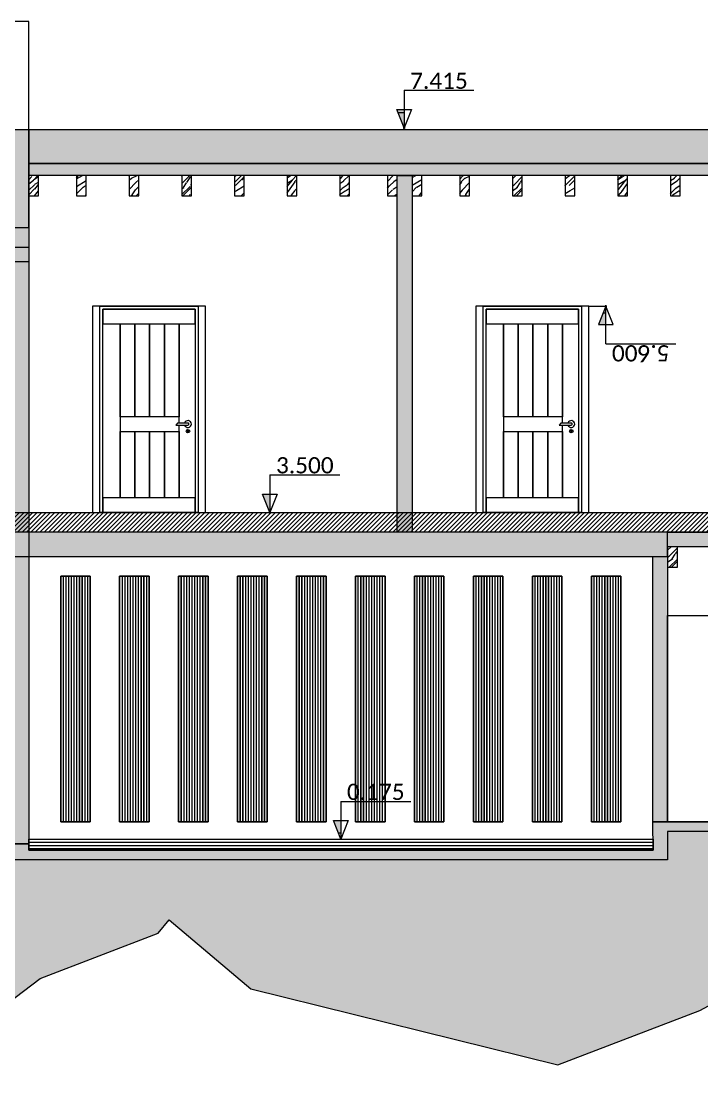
# Model space of a CAD drawing. Header units: metres. Extents: x -197 to 1099, y -24 to 14.
# Drawn here: x 937.24 to 944.16, y -2.37 to 8.5 of the extents above; entities that cross this region are included whole.
import ezdxf
from ezdxf.enums import TextEntityAlignment as Align

# ---------------------------------------------------------------- set-up
doc = ezdxf.new("R2010")
doc.units = ezdxf.units.M
doc.header["$LTSCALE"] = 0.001
doc.header["$PDMODE"] = 34
doc.header["$PDSIZE"] = 0.01
doc.linetypes.add('HIDDENX2', pattern=[19.05, 12.7, -6.35])
doc.layers.get('0').update_dxf_attribs({"lineweight": 13, "true_color": 0x000000})
for name, color, linetype, lineweight, true_color in [('Jach-Anotaciones-CalidaddeLínea 0.09', 7, 'Continuous', 9, 0x000000), ('Jach-Anotaciones-Hatch-Lum100%', 7, 'Continuous', 13, 0x000000), ('Jach-Anotaciones-Hatch-Lum50%', 9, 'Continuous', 13, 0x808080), ('Jach-Anotaciones-Hatch-Lum60%', 7, 'Continuous', 13, 0x666666), ('Jach-Anotaciones-Hatch-Lum80%', 250, 'Continuous', 13, 0x333333), ('Jach-Anotaciones-LineasDetalle0.09mm', 7, 'Continuous', 15, 0x000000), ('Jach-Anotaciones-LineasDetalle0.15mm', 7, 'Continuous', 15, 0x000000), ('Jach-Anotaciones-LineasDetalle0.25mm', 7, 'Continuous', 25, 0x000000), ('JACH-Anotaciones-Textos-Lum75% @ 0.075', 7, 'Continuous', 13, 0x404040), ('JACH-Arq-Lineas-Proyeccion Niveles cortes', 9, 'HIDDENX2', 13, 0x808080)]:
    doc.layers.add(name, color=color, linetype=linetype, lineweight=lineweight, true_color=true_color)
doc.styles.add('02a-Calibri-JACH(1.8mm)', font='calibri.ttf', dxfattribs={"height": 2.2})
pattern_1 = [(45, (-0.0297, 0.63215), (-0.42426407, 0.42426407), [0.12, -0.48]), (53.9726, (0.203647, 0.407294), (2.1213213634, 2.9698474861), [0.1154124, -11.4258174]), (50.7105, (0.17395, 0.428507), (3.3941187722, 4.242634612), [0.1205988, -5.9093256]), (29.5779, (0.04667, 0.555786), (5.9396913864, 3.3941177175), [0.1804992, -17.8694262]), (38.6599, (-0.08485, 0.70428), (0.424263336, 0.4242650696), [0.1086648, -5.3245656]), (30.0686, (0.169706, 0.475176), (2.1213196482, 1.2727928944), [0.0931452, -9.2213592]), (33.6901, (-0.22486, 0.57276), (0.424264035, 0.42426435), [0.2447532, -2.8146582]), (50.7105, (0.24183, 0.36911), (3.3941187722, 4.242634612), [0.0602994, -5.969625]), (45, (0.0594, 0.54306), (-0.42426407, 0.42426407), [0.06, -0.54]), (45, (-0.07637, 0.5091), (-0.42426407, 0.42426407), [0.18, -0.42]), (56.3099, (-0.05515, 0.65761), (1.272793197, 2.121319159), [0.061188, -2.9982234]), (47.7263, (0.059397, 0.458205), (8.0610191202, 8.9095438786), [0.1261428, -12.4881348]), (37.4054, (0.09334, 0.46669), (3.8183738783, 2.9698511006), [0.0907962, -8.9888502]), (45, (0.23335, 0.28426), (-0.42426407, 0.42426407), [0.12, -0.48]), (43.8309, (0.212132, 0.220617), (0.42426382061, 0.4242644723), [0.2940612, -29.11206]), (45, (-0.10607, 0.5388), (-0.42426407, 0.42426407), [0.06, -0.54]), (45, (-0.0976, 0.6152), (-0.42426407, 0.42426407), [0.06, -0.54]), (45, (-0.3267, 0.46245), (-0.42426407, 0.42426407), [0.09, -0.51]), (35.5377, (-0.23335, 0.59821), (0.424263937, 0.424264266), [0.1824828, -3.4671744]), (45, (-0.3691, 0.46245), (-0.42426407, 0.42426407), [0.12, -0.48]), (45, (-0.03394, 0.03394), (-0.42426407, 0.42426407), [0.066, -0.534]), (45, (0.1612, 0.2715), (-0.42426407, 0.42426407), [0.06, -0.54]), (45, (-0.0679, 0.0679), (-0.42426407, 0.42426407), [0.126, -0.474]), (50.4403, (0.123037, 0.309713), (3.8183787048, 4.6669024159), [0.12657, -12.5304432]), (45, (0.09334, 0.3479), (-0.42426407, 0.42426407), [0.114, -0.486]), (45, (-0.13576, 0.13576), (-0.42426407, 0.42426407), [0.066, -0.534]), (43.8309, (-0.152735, 0.254558), (0.42426382061, 0.4242644723), [0.2940612, -29.11206]), (45, (-0.15274, 0.3309), (-0.42426407, 0.42426407), [0.06, -0.54]), (45, (-0.2079, 0.3012), (-0.42426407, 0.42426407), [0.06, -0.54]), (45, (-0.0382, 0.47093), (-0.42426407, 0.42426407), [0.12, -0.48]), (45, (-0.1315, 0.39457), (-0.42426407, 0.42426407), [0.06, -0.54]), (45, (-0.2673, 0.3606), (-0.42426407, 0.42426407), [0.12, -0.48]), (64.6538, (0.025456, 0.296985), (2.9698508897, 6.3639588359), [0.0891966, -8.8304436]), (56.3099, (-0.16546, 0.34365), (1.272793197, 2.121319159), [0.061188, -2.9982234]), (56.3099, (0.02546, 0.49215), (1.272793197, 2.121319159), [0.061188, -2.9982234]), (50.7105, (-0.263044, 0.52609), (3.3941187722, 4.242634612), [0.0602994, -5.969625]), (34.6952, (-0.424264, 0.424264), (2.9698462212, 2.1213225838), [0.0670818, -6.641121]), (33.6901, (0.01273, 0.08061), (0.424264035, 0.42426435), [0.061188, -2.9982234]), (135, (0.06364, 0.11455), (-0.42426407, -0.42426407), [0, -0.6]), (31.6076, (-0.263044, 0.263044), (8.9095326123, 5.5154459148), [0.129522, -12.8226924]), (56.3099, (-0.06364, 0.58124), (1.272793197, 2.121319159), [0.061188, -2.9982234]), (55.3048, (0.203647, 0.313955), (1.6970578632, 2.545582644), [0.0670818, -6.641121]), (33.6901, (-0.11031, 0.37335), (0.424264035, 0.42426435), [0.061188, -2.9982234]), (33.6901, (-0.0891, 0.43699), (0.424264035, 0.42426435), [0.061188, -2.9982234]), (26.5651, (-0.22062, 0.22062), (0.424263484, 0.424264476), [0.0758946, -1.8214716]), (30.9638, (-0.3182, 0.41154), (0.424263374, 0.42426443), [0.2473866, -2.2264764]), (28.3008, (-0.263044, 0.52609), (3.8183739412, 2.121322985), [0.1879254, -6.076257]), (45, (-0.28426, 0.5473), (-0.42426407, 0.42426407), [0.072, -0.528]), (30.9638, (0.02121, 0.15698), (0.424263374, 0.42426443), [0.2473866, -2.2264764]), (30.9638, (-0.05091, 0.14425), (0.424263374, 0.42426443), [0.2473866, -2.2264764]), (30.9638, (-0.0891, 0.18243), (0.424263374, 0.42426443), [0.2473866, -2.2264764]), (34.6952, (-0.32244, 0.32244), (2.9698462212, 2.1213225838), [0.0670818, -6.641121]), (30.9638, (-0.18243, 0.44548), (0.424263374, 0.42426443), [0.123693, -2.35017]), (34.6952, (-0.186676, 0.186676), (2.9698462212, 2.1213225838), [0.0670818, -6.641121]), (42.6141, (0.06364, 0.377595), (0.42426352545, 0.4242645661), [0.1441248, -14.268369]), (34.6952, (-0.059397, 0.407294), (2.9698462212, 2.1213225838), [0.0670818, -6.641121]), (57.5288, (-0.00424, 0.44548), (1.2727927045, 2.121320251), [0.055317, -5.4764094]), (34.5626, (-0.165463, 0.165463), (5.51542654032, 3.8183827019), [0.2318364, -22.951773]), (36.8699, (0.02546, 0.296985), (0.4242639426, 0.4242637374), [0.0848526, -4.1577876]), (49.7636, (-0.13152, 0.22486), (4.2426442934, 5.0911651756), [0.1444992, -7.0804572]), (45, (-0.0382, 0.33517), (-0.42426407, 0.42426407), [0.186, -0.414]), (29.7449, (-0.377595, 0.377595), (2.1213195093, 1.2727927962), [0.0684108, -6.7726416]), (35.5377, (0.06364, 0.11455), (0.424263937, 0.424264266), [0.1824828, -3.4671744]), (25.0169, (-0.11455, 0.11455), (1.6970559375, 0.8485283733), [0.0702282, -6.9525912]), (45, (-0.0212, 0.7085), (-0.42426407, 0.42426407), [0.03, -0.57]), (45, (0.16546, 0.52184), (-0.42426407, 0.42426407), [0.06, -0.54]), (56.3099, (0.3182, 0.36911), (1.272793197, 2.121319159), [0.061188, -2.9982234]), (45, (0.28, 0.4158), (-0.42426407, 0.42426407), [0.108, -0.492]), (28.3008, (0.05091, 0.636396), (3.8183739412, 2.121322985), [0.0626418, -6.2015406]), (33.0207, (0.14425, 0.551543), (9.75853913352, 6.36349514767), [0.1104042, -20.1303864]), (135, (0.3182, 0.3691), (-0.42426407, -0.42426407), [0, -0.6]), (45, (0.35214, 0.42), (-0.42426407, 0.42426407), [0.054, -0.546]), (45, (0.2715, 0.50063), (-0.42426407, 0.42426407), [0.054, -0.546]), (45, (0.2503, 0.52184), (-0.42426407, 0.42426407), [0.054, -0.546]), (21.0376, (0.106066, 0.666095), (4.2426350356, 1.6970619497), [0.0590934, -5.8502172]), (33.5163, (0.055154, 0.717006), (2.54565036602, 1.69699030741), [0.0551028, -39.129315]), (26.5651, (0.20789, 0.56427), (0.424263484, 0.424264476), [0.0569208, -1.8404448]), (32.4712, (0, 0.77216), (2.54558438, 1.697056579), [0.055317, -5.4764094])]
pattern_2 = [(0, (169.421, 45.032), (0, 6.985), [5.08, -1.905]), (90, (169.421, 45.032), (-6.985, 4e-16), [5.08, -1.905])]

# ---------------------------------------------------------------- blocks, each defined once
blk = doc.blocks.new('*U304')
at = {"lineweight": 0, "ltscale": 100}
h = blk.add_hatch(dxfattribs=at)
h.set_pattern_fill('ANGLE', color=256)
h.set_pattern_definition(pattern_2)
h.paths.add_polyline_path([(0, 2.5), (0, 0), (1, 2.5)])
h = blk.add_hatch(color=256, dxfattribs=at)
h.dxf.hatch_style = 1
h.paths.add_polyline_path([(0, 2.5), (0, 0), (1, 2.5)])
for points in [[(0, 5.1), (-9.47, 5.1)], [(0, 5.1), (0, 1.25)]]:
    blk.add_lwpolyline(points, dxfattribs=at)
for points in [[(0, 0), (1, 2.5), (-1, 2.5)], [(0, 2.5), (0, 0), (1, 2.5)]]:
    blk.add_lwpolyline(points, close=True, dxfattribs=at)
blk.add_point((0, 0), dxfattribs=at)
at = {"lineweight": 0, "ltscale": 100, "style": '02a-Calibri-JACH(1.8mm)'}
blk.add_attdef('ALT', text='', height=2.2, dxfattribs=at).set_placement((-4.73, 6.4), align=Align.MIDDLE_CENTER)
blk = doc.blocks.new('*U307')
at = {"lineweight": 0, "ltscale": 100}
h = blk.add_hatch(dxfattribs=at)
h.set_pattern_fill('ANGLE', color=256)
h.set_pattern_definition(pattern_2)
h.paths.add_polyline_path([(0, 2.5), (0, 0), (1, 2.5)])
h = blk.add_hatch(color=256, dxfattribs=at)
h.dxf.hatch_style = 1
h.paths.add_polyline_path([(0, 2.5), (0, 0), (1, 2.5)])
for points in [[(0, 5.1), (-9.47, 5.1)], [(0, 5.1), (0, 1.25)]]:
    blk.add_lwpolyline(points, dxfattribs=at)
for points in [[(0, 0), (1, 2.5), (-1, 2.5)], [(0, 2.5), (0, 0), (1, 2.5)]]:
    blk.add_lwpolyline(points, close=True, dxfattribs=at)
blk.add_point((0, 0), dxfattribs=at)
at = {"lineweight": 0, "ltscale": 100, "style": '02a-Calibri-JACH(1.8mm)'}
blk.add_attdef('ALT', text='', height=2.2, dxfattribs=at).set_placement((-4.73, 6.4), align=Align.MIDDLE_CENTER)
blk = doc.blocks.new('*U350')
at = {"lineweight": 0, "ltscale": 100}
h = blk.add_hatch(dxfattribs=at)
h.set_pattern_fill('ANGLE', color=256)
h.set_pattern_definition(pattern_2)
h.paths.add_polyline_path([(0, 2.5), (0, 0), (1, 2.5)])
h = blk.add_hatch(color=256, dxfattribs=at)
h.dxf.hatch_style = 1
h.paths.add_polyline_path([(0, 2.5), (0, 0), (1, 2.5)])
for points in [[(0, 5.1), (-9.47, 5.1)], [(0, 5.1), (0, 1.25)]]:
    blk.add_lwpolyline(points, dxfattribs=at)
for points in [[(0, 0), (1, 2.5), (-1, 2.5)], [(0, 2.5), (0, 0), (1, 2.5)]]:
    blk.add_lwpolyline(points, close=True, dxfattribs=at)
blk.add_point((0, 0), dxfattribs=at)
at = {"lineweight": 0, "ltscale": 100, "style": '02a-Calibri-JACH(1.8mm)'}
blk.add_attdef('ALT', text='', height=2.2, dxfattribs=at).set_placement((-4.73, 6.4), align=Align.MIDDLE_CENTER)
blk = doc.blocks.new('*U407')
at = {"lineweight": 0, "ltscale": 100}
h = blk.add_hatch(dxfattribs=at)
h.set_pattern_fill('ANGLE', color=256)
h.set_pattern_definition(pattern_2)
h.paths.add_polyline_path([(0, 2.5), (0, 0), (1, 2.5)])
h = blk.add_hatch(color=256, dxfattribs=at)
h.dxf.hatch_style = 1
h.paths.add_polyline_path([(0, 2.5), (0, 0), (1, 2.5)])
for points in [[(0, 5.1), (-9.47, 5.1)], [(0, 5.1), (0, 1.25)]]:
    blk.add_lwpolyline(points, dxfattribs=at)
for points in [[(0, 0), (1, 2.5), (-1, 2.5)], [(0, 2.5), (0, 0), (1, 2.5)]]:
    blk.add_lwpolyline(points, close=True, dxfattribs=at)
blk.add_point((0, 0), dxfattribs=at)
at = {"lineweight": 0, "ltscale": 100, "style": '02a-Calibri-JACH(1.8mm)'}
blk.add_attdef('ALT', text='', height=2.2, dxfattribs=at).set_placement((-4.73, 6.4), align=Align.MIDDLE_CENTER)

msp = doc.modelspace()

# ---------------------------------------------------------------- hatches: boundary and pattern name
at = {"layer": 'Jach-Anotaciones-Hatch-Lum100%', "ltscale": 100}
h = msp.add_hatch(color=256, dxfattribs=at)
h.dxf.hatch_style = 1
h.paths.add_polyline_path([(937.31466, 0.125), (937.16466, 0.125), (937.16466, 7.4), (937.31466, 7.4)])
h = msp.add_hatch(color=256, dxfattribs=at)
h.dxf.hatch_style = 1
h.paths.add_polyline_path([(937.31466, 7.05427), (948.51466, 7.05427), (948.51466, 6.9304), (937.31466, 6.9304)])
h = msp.add_hatch(color=256, dxfattribs=at)
h.dxf.hatch_style = 1
h.paths.add_polyline_path([(941.06466, 6.9304), (941.21466, 6.9304), (941.21466, 3.3), (941.06466, 3.3)])
h = msp.add_hatch(color=256, dxfattribs=at)
h.dxf.hatch_style = 1
h.paths.add_polyline_path([(931.91466, 6.2), (937.31466, 6.2), (937.31466, 6.05), (931.91466, 6.05)])
h = msp.add_hatch(color=256, dxfattribs=at)
h.dxf.hatch_style = 1
h.paths.add_polyline_path([(943.81466, 3.3), (929.83466, 3.3), (929.83466, 3.37), (929.68466, 3.37), (929.68466, 3.3), (929.68466, 3.05), (943.81466, 3.05)])
h = msp.add_hatch(color=256, dxfattribs=at)
h.dxf.hatch_style = 1
h.paths.add_polyline_path([(943.81466, 3.3), (950.22317, 3.3), (950.22317, 3.37), (950.35317, 3.37), (950.35317, 3.15), (943.81466, 3.15)])
h = msp.add_hatch(color=256, dxfattribs=at)
h.dxf.hatch_style = 1
h.paths.add_polyline_path([(943.66466, 3.05), (943.81466, 3.05), (943.81466, 0.35), (943.66466, 0.35)])
h = msp.add_hatch(color=256, dxfattribs=at)
h.dxf.hatch_style = 1
h.paths.add_polyline_path([(950.57317, -0.1), (950.16466, -0.1), (950.16466, 0.25), (943.81466, 0.25), (943.81466, -0.0375), (937.16466, -0.0375), (937.16466, 0.025), (935.91466, 0.025), (935.91466, -0.2125), (929.46466, -0.2125), (929.46466, -0.1125), (935.81466, -0.1125), (935.81466, 0.125), (935.82316, 0.125), (935.82316, 0.122), (935.82616, 0.122), (935.82616, 0.11), (935.84116, 0.11), (935.84116, 0.122), (935.84416, 0.12201), (935.84416, 0.125), (937.31466, 0.125), (937.31466, 0.0625), (943.66663, 0.06105), (943.66466, 0.35), (950.26466, 0.35), (950.26466, 0.25), (950.26466, 0), (950.57317, 0)])
at = {"layer": 'Jach-Anotaciones-Hatch-Lum50%', "ltscale": 100}
h = msp.add_hatch(dxfattribs=at)
h.set_pattern_fill('218', color=256, scale=0.13, pattern_type=2)
h.set_pattern_definition([(0, (0.11375, 0.04875), (0.26, 0.13), [0.0325, -0.2275]), (0, (0.11375, 0.065), (0.26, 0.13), [0.0325, -0.0975]), (0, (0.24375, 0.08125), (0.26, 0.13), [0.0325, -0.2275]), (0, (0.04875, 0), (0.26, 0.13), [0.01625, -0.13, 0.01625, -0.0975]), (45, (0.065, 0.0325), (0, 0.13), [0.02298097, -0.344714555]), (45, (0.04875, 0.08125), (0, 0.13), [0.016419, -0.351276526]), (45, (0.04875, 0.0975), (0, 0.13), [0.019695, -0.348000526]), (135, (0.21125, 0.0975), (1e-17, 0.13), [0.019695, -0.348000526]), (135, (0.21125, 0.08125), (1e-17, 0.13), [0.016419, -0.351276526]), (135, (0.195, 0.0325), (1e-17, 0.13), [0.02298097, -0.344714555]), (26.565051, (0.08125, 0.0325), (-7e-12, 0.13), [0.036336105, -0.254352732]), (26.565051, (0.08125, 0.04875), (-7e-12, 0.13), [0.036336105, -0.254352732]), (26.565051, (0.01625, 0.065), (-7e-12, 0.13), [0.036336105, -0.254352732]), (26.565051, (0.01625, 0.08125), (-7e-12, 0.13), [0.036336105, -0.254352732]), (63.434949, (0.04875, 0), (7e-12, 0.13), [0.036336105, -0.54504157]), (63.434949, (0.065, 0), (7e-12, 0.13), [0.036336105, -0.54504157]), (116.565051, (0.195, 0), (-7e-12, 0.13), [0.036336105, -0.54504157]), (116.565051, (0.21125, 0), (-7e-12, 0.13), [0.036336105, -0.54504157]), (153.434949, (0.17875, 0.0325), (7e-12, 0.13), [0.036336105, -0.254352732]), (153.434949, (0.17875, 0.04875), (7e-12, 0.13), [0.036336105, -0.254352732]), (153.434949, (0.24375, 0.065), (7e-12, 0.13), [0.036336105, -0.254352732]), (153.434949, (0.24375, 0.08125), (7e-12, 0.13), [0.036336105, -0.254352732]), (82.8749837, (0.04875, 0), (6e-14, 0.13), [0.13101166, -1.965175355]), (97.1250163, (0.21125, 0), (-6e-14, 0.13), [0.13101166, -1.965175355])])
h.paths.add_polyline_path([(937.31466, 7.4), (944.96466, 7.4), (944.96466, 7.55), (950.7231, 7.55), (950.7231, 7.05427), (950.573, 7.05427), (950.573, 7.51524), (948.51466, 7.51524), (948.51466, 7.05427), (937.31466, 7.05427)])
h = msp.add_hatch(dxfattribs=at)
h.set_pattern_fill('WOOD_01', color=256, scale=0.6, angle=45, pattern_type=2)
h.set_pattern_definition(pattern_1)
h.paths.add_polyline_path([(937.31466, 6.72395), (937.41466, 6.72395), (937.41466, 6.9304), (937.31466, 6.9304)])
h = msp.add_hatch(dxfattribs=at)
h.set_pattern_fill('WOOD_01', color=256, scale=0.6, angle=45, pattern_type=2)
h.set_pattern_definition(pattern_1)
h.paths.add_polyline_path([(937.80038, 6.72395), (937.90038, 6.72395), (937.90038, 6.9304), (937.80038, 6.9304)])
h = msp.add_hatch(dxfattribs=at)
h.set_pattern_fill('WOOD_01', color=256, scale=0.6, angle=45, pattern_type=2)
h.set_pattern_definition(pattern_1)
h.paths.add_polyline_path([(938.33609, 6.72395), (938.43609, 6.72395), (938.43609, 6.9304), (938.33609, 6.9304)])
h = msp.add_hatch(dxfattribs=at)
h.set_pattern_fill('WOOD_01', color=256, scale=0.6, angle=45, pattern_type=2)
h.set_pattern_definition(pattern_1)
h.paths.add_polyline_path([(938.87181, 6.72395), (938.97181, 6.72395), (938.97181, 6.9304), (938.87181, 6.9304)])
h = msp.add_hatch(dxfattribs=at)
h.set_pattern_fill('WOOD_01', color=256, scale=0.6, angle=45, pattern_type=2)
h.set_pattern_definition(pattern_1)
h.paths.add_polyline_path([(939.40752, 6.72395), (939.50752, 6.72395), (939.50752, 6.9304), (939.40752, 6.9304)])
h = msp.add_hatch(dxfattribs=at)
h.set_pattern_fill('WOOD_01', color=256, scale=0.6, angle=45, pattern_type=2)
h.set_pattern_definition(pattern_1)
h.paths.add_polyline_path([(939.94323, 6.72395), (940.04323, 6.72395), (940.04323, 6.9304), (939.94323, 6.9304)])
h = msp.add_hatch(dxfattribs=at)
h.set_pattern_fill('WOOD_01', color=256, scale=0.6, angle=45, pattern_type=2)
h.set_pattern_definition(pattern_1)
h.paths.add_polyline_path([(940.47895, 6.72395), (940.57895, 6.72395), (940.57895, 6.9304), (940.47895, 6.9304)])
h = msp.add_hatch(dxfattribs=at)
h.set_pattern_fill('WOOD_01', color=256, scale=0.6, angle=45, pattern_type=2)
h.set_pattern_definition(pattern_1)
h.paths.add_polyline_path([(940.96466, 6.72395), (941.06466, 6.72395), (941.06466, 6.9304), (940.96466, 6.9304)])
h = msp.add_hatch(dxfattribs=at)
h.set_pattern_fill('WOOD_01', color=256, scale=0.6, angle=45, pattern_type=2)
h.set_pattern_definition(pattern_1)
h.paths.add_polyline_path([(941.21466, 6.72395), (941.31466, 6.72395), (941.31466, 6.9304), (941.21466, 6.9304)])
h = msp.add_hatch(dxfattribs=at)
h.set_pattern_fill('WOOD_01', color=256, scale=0.6, angle=45, pattern_type=2)
h.set_pattern_definition(pattern_1)
h.paths.add_polyline_path([(941.70038, 6.72395), (941.80038, 6.72395), (941.80038, 6.9304), (941.70038, 6.9304)])
h = msp.add_hatch(dxfattribs=at)
h.set_pattern_fill('WOOD_01', color=256, scale=0.6, angle=45, pattern_type=2)
h.set_pattern_definition(pattern_1)
h.paths.add_polyline_path([(942.23609, 6.72395), (942.33609, 6.72395), (942.33609, 6.9304), (942.23609, 6.9304)])
h = msp.add_hatch(dxfattribs=at)
h.set_pattern_fill('WOOD_01', color=256, scale=0.6, angle=45, pattern_type=2)
h.set_pattern_definition(pattern_1)
h.paths.add_polyline_path([(942.77181, 6.72395), (942.87181, 6.72395), (942.87181, 6.9304), (942.77181, 6.9304)])
h = msp.add_hatch(dxfattribs=at)
h.set_pattern_fill('WOOD_01', color=256, scale=0.6, angle=45, pattern_type=2)
h.set_pattern_definition(pattern_1)
h.paths.add_polyline_path([(943.30752, 6.72395), (943.40752, 6.72395), (943.40752, 6.9304), (943.30752, 6.9304)])
h = msp.add_hatch(dxfattribs=at)
h.set_pattern_fill('WOOD_01', color=256, scale=0.6, angle=45, pattern_type=2)
h.set_pattern_definition(pattern_1)
h.paths.add_polyline_path([(943.84323, 6.72395), (943.94323, 6.72395), (943.94323, 6.9304), (943.84323, 6.9304)])
h = msp.add_hatch(dxfattribs=at)
h.set_pattern_fill('ANSI31', color=256, scale=0.01)
h.paths.add_polyline_path([(931.91466, 3.5), (948.26466, 3.5), (948.26466, 3.45766), (948.36966, 3.45766), (948.36966, 3.5), (948.43216, 3.5), (948.43216, 3.486), (948.45216, 3.486), (948.45216, 3.5), (948.51466, 3.5), (948.51466, 3.3), (931.91466, 3.3)])
h = msp.add_hatch(dxfattribs=at)
h.set_pattern_fill('WOOD_01', color=256, scale=0.6, angle=45, pattern_type=2)
h.set_pattern_definition([(45, (1.5489, -3.14825), (-0.42426407, 0.42426407), [0.12, -0.48]), (53.9726, (1.782218, -3.373106), (2.1213213634, 2.9698474861), [0.1154124, -11.4258174]), (50.7105, (1.75252, -3.35189), (3.3941187722, 4.242634612), [0.1205988, -5.9093256]), (29.5779, (1.62524, -3.224614), (5.9396913864, 3.3941177175), [0.1804992, -17.8694262]), (38.6599, (1.49372, -3.07612), (0.424263336, 0.4242650696), [0.1086648, -5.3245656]), (30.0686, (1.748277, -3.305224), (2.1213196482, 1.2727928944), [0.0931452, -9.2213592]), (33.6901, (1.35371, -3.20764), (0.424264035, 0.42426435), [0.2447532, -2.8146582]), (50.7105, (1.8204, -3.41129), (3.3941187722, 4.242634612), [0.0602994, -5.969625]), (45, (1.63797, -3.23734), (-0.42426407, 0.42426407), [0.06, -0.54]), (45, (1.5022, -3.2713), (-0.42426407, 0.42426407), [0.18, -0.42]), (56.3099, (1.52342, -3.12279), (1.272793197, 2.121319159), [0.061188, -2.9982234]), (47.7263, (1.637968, -3.322194), (8.0610191202, 8.9095438786), [0.1261428, -12.4881348]), (37.4054, (1.67191, -3.31371), (3.8183738783, 2.9698511006), [0.0907962, -8.9888502]), (45, (1.8119, -3.49614), (-0.42426407, 0.42426407), [0.12, -0.48]), (43.8309, (1.790703, -3.559782), (0.42426382061, 0.4242644723), [0.2940612, -29.11206]), (45, (1.4725, -3.2416), (-0.42426407, 0.42426407), [0.06, -0.54]), (45, (1.481, -3.1652), (-0.42426407, 0.42426407), [0.06, -0.54]), (45, (1.2519, -3.31795), (-0.42426407, 0.42426407), [0.09, -0.51]), (35.5377, (1.34523, -3.18219), (0.424263937, 0.424264266), [0.1824828, -3.4671744]), (45, (1.20946, -3.31795), (-0.42426407, 0.42426407), [0.12, -0.48]), (45, (1.54463, -3.74646), (-0.42426407, 0.42426407), [0.066, -0.534]), (45, (1.7398, -3.5089), (-0.42426407, 0.42426407), [0.06, -0.54]), (45, (1.5107, -3.7125), (-0.42426407, 0.42426407), [0.126, -0.474]), (50.4403, (1.701608, -3.470687), (3.8183787048, 4.6669024159), [0.12657, -12.5304432]), (45, (1.6719, -3.4325), (-0.42426407, 0.42426407), [0.114, -0.486]), (45, (1.4428, -3.64464), (-0.42426407, 0.42426407), [0.066, -0.534]), (43.8309, (1.425836, -3.525841), (0.42426382061, 0.4242644723), [0.2940612, -29.11206]), (45, (1.42584, -3.4495), (-0.42426407, 0.42426407), [0.06, -0.54]), (45, (1.3707, -3.4792), (-0.42426407, 0.42426407), [0.06, -0.54]), (45, (1.5404, -3.30947), (-0.42426407, 0.42426407), [0.12, -0.48]), (45, (1.44705, -3.38583), (-0.42426407, 0.42426407), [0.06, -0.54]), (45, (1.3113, -3.4198), (-0.42426407, 0.42426407), [0.12, -0.48]), (64.6538, (1.604027, -3.483415), (2.9698508897, 6.3639588359), [0.0891966, -8.8304436]), (56.3099, (1.41311, -3.43675), (1.272793197, 2.121319159), [0.061188, -2.9982234]), (56.3099, (1.60403, -3.28825), (1.272793197, 2.121319159), [0.061188, -2.9982234]), (50.7105, (1.31553, -3.25431), (3.3941187722, 4.242634612), [0.0602994, -5.969625]), (34.6952, (1.15431, -3.356135), (2.9698462212, 2.1213225838), [0.0670818, -6.641121]), (33.6901, (1.5913, -3.69979), (0.424264035, 0.42426435), [0.061188, -2.9982234]), (135, (1.6422, -3.66585), (-0.42426407, -0.42426407), [0, -0.6]), (31.6076, (1.315528, -3.517356), (8.9095326123, 5.5154459148), [0.129522, -12.8226924]), (56.3099, (1.51493, -3.19916), (1.272793197, 2.121319159), [0.061188, -2.9982234]), (55.3048, (1.78222, -3.466444), (1.6970578632, 2.545582644), [0.0670818, -6.641121]), (33.6901, (1.46826, -3.40705), (0.424264035, 0.42426435), [0.061188, -2.9982234]), (33.6901, (1.48948, -3.34341), (0.424264035, 0.42426435), [0.061188, -2.9982234]), (26.5651, (1.35795, -3.55978), (0.424263484, 0.424264476), [0.0758946, -1.8214716]), (30.9638, (1.26037, -3.36886), (0.424263374, 0.42426443), [0.2473866, -2.2264764]), (28.3008, (1.31553, -3.25431), (3.8183739412, 2.121322985), [0.1879254, -6.076257]), (45, (1.2943, -3.2331), (-0.42426407, 0.42426407), [0.072, -0.528]), (30.9638, (1.59978, -3.62342), (0.424263374, 0.42426443), [0.2473866, -2.2264764]), (30.9638, (1.52766, -3.63615), (0.424263374, 0.42426443), [0.2473866, -2.2264764]), (30.9638, (1.48948, -3.59797), (0.424263374, 0.42426443), [0.2473866, -2.2264764]), (34.6952, (1.25613, -3.45796), (2.9698462212, 2.1213225838), [0.0670818, -6.641121]), (30.9638, (1.39614, -3.33492), (0.424263374, 0.42426443), [0.123693, -2.35017]), (34.6952, (1.391895, -3.593723), (2.9698462212, 2.1213225838), [0.0670818, -6.641121]), (42.6141, (1.64221, -3.402805), (0.42426352545, 0.4242645661), [0.1441248, -14.268369]), (34.6952, (1.519174, -3.373106), (2.9698462212, 2.1213225838), [0.0670818, -6.641121]), (57.5288, (1.57433, -3.33492), (1.2727927045, 2.121320251), [0.055317, -5.4764094]), (34.5626, (1.413108, -3.614937), (5.51542654032, 3.8183827019), [0.2318364, -22.951773]), (36.8699, (1.60403, -3.483415), (0.4242639426, 0.4242637374), [0.0848526, -4.1577876]), (49.7636, (1.44705, -3.55554), (4.2426442934, 5.0911651756), [0.1444992, -7.0804572]), (45, (1.5404, -3.44523), (-0.42426407, 0.42426407), [0.186, -0.414]), (29.7449, (1.200976, -3.402805), (2.1213195093, 1.2727927962), [0.0684108, -6.7726416]), (35.5377, (1.64221, -3.66585), (0.424263937, 0.424264266), [0.1824828, -3.4671744]), (25.0169, (1.46402, -3.66585), (1.6970559375, 0.8485283733), [0.0702282, -6.9525912]), (45, (1.55736, -3.0719), (-0.42426407, 0.42426407), [0.03, -0.57]), (45, (1.74403, -3.25855), (-0.42426407, 0.42426407), [0.06, -0.54]), (56.3099, (1.89677, -3.41129), (1.272793197, 2.121319159), [0.061188, -2.9982234]), (45, (1.8586, -3.3646), (-0.42426407, 0.42426407), [0.108, -0.492]), (28.3008, (1.629483, -3.144003), (3.8183739412, 2.121322985), [0.0626418, -6.2015406]), (33.0207, (1.722821, -3.228856), (9.75853913352, 6.36349514767), [0.1104042, -20.1303864]), (135, (1.89677, -3.4113), (-0.42426407, -0.42426407), [0, -0.6]), (45, (1.9307, -3.3604), (-0.42426407, 0.42426407), [0.054, -0.546]), (45, (1.8501, -3.27977), (-0.42426407, 0.42426407), [0.054, -0.546]), (45, (1.8289, -3.25855), (-0.42426407, 0.42426407), [0.054, -0.546]), (21.0376, (1.68464, -3.114305), (4.2426350356, 1.6970619497), [0.0590934, -5.8502172]), (33.5163, (1.633726, -3.063393), (2.54565036602, 1.69699030741), [0.0551028, -39.129315]), (26.5651, (1.78646, -3.21613), (0.424263484, 0.424264476), [0.0569208, -1.8404448]), (32.4712, (1.57857, -3.00824), (2.54558438, 1.697056579), [0.055317, -5.4764094])])
h.paths.add_polyline_path([(943.81466, 2.94355), (943.91466, 2.94355), (943.91466, 3.15), (943.81466, 3.15)])
h = msp.add_hatch(dxfattribs=at)
h.set_pattern_fill('ANSI31', color=256, scale=0.01, angle=315)
h.set_pattern_definition([(0, (7.851967, 0.17355), (7e-18, 0.03175), [])])
h.paths.add_polyline_path([(937.31466, 0.175), (943.66663, 0.175), (943.66663, 0.06105), (937.31466, 0.06105)])
at = {"layer": 'Jach-Anotaciones-Hatch-Lum80%', "ltscale": 100}
h = msp.add_hatch(dxfattribs=at)
h.set_pattern_fill('EARTH', color=256, scale=0.03, angle=45, double=1)
h.paths.add_polyline_path([(929.31466, -0.2125), (928.84052, -0.36288), (927.67293, -0.36266), (927.03711, -0.36266), (926.55157, -0.67991), (926.57469, -1.30379), (927.99662, -2.23959), (929.84628, -2.36668), (931.23352, -2.17028), (932.84041, -1.58106), (934.5629, -1.1767), (935.55709, -1.84679), (936.43568, -1.99698), (937.42987, -1.24602), (938.63214, -0.78389), (938.74288, -0.64623), (939.57523, -1.35098), (942.69653, -2.12504), (944.14157, -1.57049), (945.51725, -0.83108), (948.09521, -1.02748), (949.89863, -1.82465), (951.0612, -2.09106), (952.3444, -1.6867), (952.6202, -1.44409), (952.57616, -0.64692), (951.76853, -0.068), (950.7231, -0.07574), (950.7231, -0.1), (950.16466, -0.1), (950.16466, 0.25), (943.81466, 0.25), (943.81466, -0.0375), (937.16466, -0.0375), (937.16466, 0.025), (935.91466, 0.025), (935.91466, -0.2125)])

# ---------------------------------------------------------------- linework, layer by layer
at = {"layer": 'Jach-Anotaciones-CalidaddeLínea 0.09', "ltscale": 100}
for points in [[(935.81466, 6.4), (937.31466, 6.4), (937.31466, 8.5), (935.81466, 8.5)], [(937.31466, 7.4), (944.96466, 7.4), (944.96466, 7.55), (950.7231, 7.55), (950.7231, 7.05427), (950.573, 7.05427), (950.573, 7.51524), (948.51466, 7.51524), (948.51466, 7.05427), (937.31466, 7.05427)], [(937.31466, 0.125), (937.16466, 0.125), (937.16466, 7.4), (937.31466, 7.4)], [(937.31466, 7.05427), (948.51466, 7.05427), (948.51466, 6.9304), (937.31466, 6.9304)], [(937.31466, 6.72395), (937.41466, 6.72395), (937.41466, 6.9304), (937.31466, 6.9304)], [(937.80038, 6.72395), (937.90038, 6.72395), (937.90038, 6.9304), (937.80038, 6.9304)], [(938.33609, 6.72395), (938.43609, 6.72395), (938.43609, 6.9304), (938.33609, 6.9304)], [(938.87181, 6.72395), (938.97181, 6.72395), (938.97181, 6.9304), (938.87181, 6.9304)], [(939.40752, 6.72395), (939.50752, 6.72395), (939.50752, 6.9304), (939.40752, 6.9304)], [(939.94323, 6.72395), (940.04323, 6.72395), (940.04323, 6.9304), (939.94323, 6.9304)], [(940.47895, 6.72395), (940.57895, 6.72395), (940.57895, 6.9304), (940.47895, 6.9304)], [(940.96466, 6.72395), (941.06466, 6.72395), (941.06466, 6.9304), (940.96466, 6.9304)], [(941.06466, 6.9304), (941.21466, 6.9304), (941.21466, 3.3), (941.06466, 3.3)], [(941.21466, 6.72395), (941.31466, 6.72395), (941.31466, 6.9304), (941.21466, 6.9304)], [(941.70038, 6.72395), (941.80038, 6.72395), (941.80038, 6.9304), (941.70038, 6.9304)], [(942.23609, 6.72395), (942.33609, 6.72395), (942.33609, 6.9304), (942.23609, 6.9304)], [(942.77181, 6.72395), (942.87181, 6.72395), (942.87181, 6.9304), (942.77181, 6.9304)], [(943.30752, 6.72395), (943.40752, 6.72395), (943.40752, 6.9304), (943.30752, 6.9304)], [(943.84323, 6.72395), (943.94323, 6.72395), (943.94323, 6.9304), (943.84323, 6.9304)], [(931.91466, 6.2), (937.31466, 6.2), (937.31466, 6.05), (931.91466, 6.05)], [(937.96466, 3.5), (939.11466, 3.5), (939.11466, 5.6), (937.96466, 5.6)], [(939.03966, 3.5), (938.03966, 3.5), (938.03966, 5.6), (939.03966, 5.6)], [(941.86466, 3.5), (943.01466, 3.5), (943.01466, 5.6), (941.86466, 5.6)], [(942.93966, 3.5), (941.93966, 3.5), (941.93966, 5.6), (942.93966, 5.6)], [(942.93966, 3.5), (941.93966, 3.5), (941.93966, 5.6), (942.93966, 5.6)], [(931.91466, 3.5), (948.26466, 3.5), (948.26466, 3.45766), (948.36966, 3.45766), (948.36966, 3.5), (948.43216, 3.5), (948.43216, 3.486), (948.45216, 3.486), (948.45216, 3.5), (948.51466, 3.5), (948.51466, 3.3), (931.91466, 3.3)], [(943.81466, 3.3), (929.83466, 3.3), (929.83466, 3.37), (929.68466, 3.37), (929.68466, 3.3), (929.68466, 3.05), (943.81466, 3.05)], [(943.81466, 3.3), (950.22317, 3.3), (950.22317, 3.37), (950.35317, 3.37), (950.35317, 3.15), (943.81466, 3.15)], [(943.66466, 3.05), (943.81466, 3.05), (943.81466, 0.35), (943.66466, 0.35)], [(943.81466, 2.94355), (943.91466, 2.94355), (943.91466, 3.15), (943.81466, 3.15)]]:
    msp.add_lwpolyline(points, close=True, dxfattribs=at)
for points in [[(950.16466, 0.25), (943.81466, 0.25), (943.81466, -0.0375), (937.16466, -0.0375), (937.16466, 0.025), (935.91466, 0.025), (935.91466, -0.2125), (929.46466, -0.2125), (929.46466, -0.1125), (935.81466, -0.1125), (935.81466, 0.125), (935.82316, 0.125), (935.82316, 0.122), (935.82616, 0.122), (935.82616, 0.11), (935.84116, 0.11), (935.84116, 0.122), (935.84416, 0.12201), (935.84416, 0.125), (937.31466, 0.125), (937.31466, 0.0625), (943.66663, 0.06105), (943.66466, 0.35), (950.26466, 0.35)], [(950.16466, 0.25), (943.81466, 0.25), (943.81466, -0.0375), (937.16466, -0.0375)], [(936.43568, -1.99698), (937.42987, -1.24602), (938.63214, -0.78389), (938.74288, -0.64623), (939.57523, -1.35098), (942.69653, -2.12504), (944.14157, -1.57049), (945.51725, -0.83108)]]:
    msp.add_lwpolyline(points, dxfattribs=at)
at = {"layer": 'Jach-Anotaciones-Hatch-Lum100%', "ltscale": 100}
msp.add_lwpolyline([(937.31466, 0.175), (943.66663, 0.175), (943.66663, 0.06105), (937.31466, 0.06105)], close=True, dxfattribs=at)
at = {"layer": 'Jach-Anotaciones-Hatch-Lum50%', "lineweight": 0, "ltscale": 100}
for points in [[(937.66716, 2.85), (937.69216, 2.85), (937.69216, 0.35), (937.66716, 0.35)], [(937.72216, 2.85), (937.74716, 2.85), (937.74716, 0.35), (937.72216, 0.35)], [(937.77716, 2.85), (937.80216, 2.85), (937.80216, 0.35), (937.77716, 0.35)], [(937.83216, 2.85), (937.85716, 2.85), (937.85716, 0.35), (937.83216, 0.35)], [(937.88716, 2.85), (937.91216, 2.85), (937.91216, 0.35), (937.88716, 0.35)], [(938.26716, 2.85), (938.29216, 2.85), (938.29216, 0.35), (938.26716, 0.35)], [(938.32216, 2.85), (938.34716, 2.85), (938.34716, 0.35), (938.32216, 0.35)], [(938.37716, 2.85), (938.40216, 2.85), (938.40216, 0.35), (938.37716, 0.35)], [(938.43216, 2.85), (938.45716, 2.85), (938.45716, 0.35), (938.43216, 0.35)], [(938.48716, 2.85), (938.51216, 2.85), (938.51216, 0.35), (938.48716, 0.35)], [(938.86716, 2.85), (938.89216, 2.85), (938.89216, 0.35), (938.86716, 0.35)], [(938.92216, 2.85), (938.94716, 2.85), (938.94716, 0.35), (938.92216, 0.35)], [(938.97716, 2.85), (939.00216, 2.85), (939.00216, 0.35), (938.97716, 0.35)], [(939.03216, 2.85), (939.05716, 2.85), (939.05716, 0.35), (939.03216, 0.35)], [(939.08716, 2.85), (939.11216, 2.85), (939.11216, 0.35), (939.08716, 0.35)], [(939.46716, 2.85), (939.49216, 2.85), (939.49216, 0.35), (939.46716, 0.35)], [(939.52216, 2.85), (939.54716, 2.85), (939.54716, 0.35), (939.52216, 0.35)], [(939.57716, 2.85), (939.60216, 2.85), (939.60216, 0.35), (939.57716, 0.35)], [(939.63216, 2.85), (939.65716, 2.85), (939.65716, 0.35), (939.63216, 0.35)], [(939.68716, 2.85), (939.71216, 2.85), (939.71216, 0.35), (939.68716, 0.35)], [(940.06716, 2.85), (940.09216, 2.85), (940.09216, 0.35), (940.06716, 0.35)], [(940.12216, 2.85), (940.14716, 2.85), (940.14716, 0.35), (940.12216, 0.35)], [(940.17716, 2.85), (940.20216, 2.85), (940.20216, 0.35), (940.17716, 0.35)], [(940.23216, 2.85), (940.25716, 2.85), (940.25716, 0.35), (940.23216, 0.35)], [(940.28716, 2.85), (940.31216, 2.85), (940.31216, 0.35), (940.28716, 0.35)], [(940.66716, 2.85), (940.69216, 2.85), (940.69216, 0.35), (940.66716, 0.35)], [(940.72216, 2.85), (940.74716, 2.85), (940.74716, 0.35), (940.72216, 0.35)], [(940.77716, 2.85), (940.80216, 2.85), (940.80216, 0.35), (940.77716, 0.35)], [(940.83216, 2.85), (940.85716, 2.85), (940.85716, 0.35), (940.83216, 0.35)], [(940.88716, 2.85), (940.91216, 2.85), (940.91216, 0.35), (940.88716, 0.35)], [(941.26716, 2.85), (941.29216, 2.85), (941.29216, 0.35), (941.26716, 0.35)], [(941.32216, 2.85), (941.34716, 2.85), (941.34716, 0.35), (941.32216, 0.35)], [(941.37716, 2.85), (941.40216, 2.85), (941.40216, 0.35), (941.37716, 0.35)], [(941.43216, 2.85), (941.45716, 2.85), (941.45716, 0.35), (941.43216, 0.35)], [(941.48716, 2.85), (941.51216, 2.85), (941.51216, 0.35), (941.48716, 0.35)], [(941.86716, 2.85), (941.89216, 2.85), (941.89216, 0.35), (941.86716, 0.35)], [(941.92216, 2.85), (941.94716, 2.85), (941.94716, 0.35), (941.92216, 0.35)], [(941.97716, 2.85), (942.00216, 2.85), (942.00216, 0.35), (941.97716, 0.35)], [(942.03216, 2.85), (942.05716, 2.85), (942.05716, 0.35), (942.03216, 0.35)], [(942.08716, 2.85), (942.11216, 2.85), (942.11216, 0.35), (942.08716, 0.35)], [(942.46716, 2.85), (942.49216, 2.85), (942.49216, 0.35), (942.46716, 0.35)], [(942.52216, 2.85), (942.54716, 2.85), (942.54716, 0.35), (942.52216, 0.35)], [(942.57716, 2.85), (942.60216, 2.85), (942.60216, 0.35), (942.57716, 0.35)], [(942.63216, 2.85), (942.65716, 2.85), (942.65716, 0.35), (942.63216, 0.35)], [(942.68716, 2.85), (942.71216, 2.85), (942.71216, 0.35), (942.68716, 0.35)], [(943.06716, 2.85), (943.09216, 2.85), (943.09216, 0.35), (943.06716, 0.35)], [(943.12216, 2.85), (943.14716, 2.85), (943.14716, 0.35), (943.12216, 0.35)], [(943.17716, 2.85), (943.20216, 2.85), (943.20216, 0.35), (943.17716, 0.35)], [(943.23216, 2.85), (943.25716, 2.85), (943.25716, 0.35), (943.23216, 0.35)], [(943.28716, 2.85), (943.31216, 2.85), (943.31216, 0.35), (943.28716, 0.35)]]:
    msp.add_lwpolyline(points, close=True, dxfattribs=at)
at = {"layer": 'Jach-Anotaciones-Hatch-Lum60%', "ltscale": 100}
for points in [[(938.24466, 5.42), (938.39466, 5.42), (938.39466, 4.475), (938.24466, 4.475)], [(938.39466, 5.42), (938.54488, 5.42), (938.54488, 4.475), (938.39466, 4.475)], [(938.54488, 5.42), (938.69488, 5.42), (938.69488, 4.475), (938.54488, 4.475)], [(938.69488, 5.42), (938.84488, 5.42), (938.84488, 4.475), (938.69488, 4.475)], [(942.14466, 5.42), (942.29466, 5.42), (942.29466, 4.475), (942.14466, 4.475)], [(942.29466, 5.42), (942.44488, 5.42), (942.44488, 4.475), (942.29466, 4.475)], [(942.44488, 5.42), (942.59488, 5.42), (942.59488, 4.475), (942.44488, 4.475)], [(942.59488, 5.42), (942.74488, 5.42), (942.74488, 4.475), (942.59488, 4.475)], [(938.24466, 4.325), (938.39466, 4.325), (938.39466, 3.65), (938.24466, 3.65)], [(938.39466, 4.325), (938.54488, 4.325), (938.54488, 3.65), (938.39466, 3.65)], [(938.54488, 4.325), (938.69488, 4.325), (938.69488, 3.65), (938.54488, 3.65)], [(938.69488, 4.325), (938.84488, 4.325), (938.84488, 3.65), (938.69488, 3.65)], [(942.14466, 4.325), (942.29466, 4.325), (942.29466, 3.65), (942.14466, 3.65)], [(942.29466, 4.325), (942.44488, 4.325), (942.44488, 3.65), (942.29466, 3.65)], [(942.44488, 4.325), (942.59488, 4.325), (942.59488, 3.65), (942.44488, 3.65)], [(942.59488, 4.325), (942.74488, 4.325), (942.74488, 3.65), (942.59488, 3.65)]]:
    msp.add_lwpolyline(points, close=True, dxfattribs=at)
at = {"layer": 'Jach-Anotaciones-LineasDetalle0.09mm', "ltscale": 100}
for points in [[(938.03966, 5.6), (939.03966, 5.6), (939.03966, 3.5), (938.03966, 3.5)], [(938.06966, 5.57), (939.00966, 5.57), (939.00966, 3.5), (938.06966, 3.5)], [(938.06966, 5.57), (939.00966, 5.57), (939.00966, 3.5), (938.06966, 3.5)], [(941.93966, 5.6), (942.93966, 5.6), (942.93966, 3.5), (941.93966, 3.5)], [(941.96966, 5.57), (942.90966, 5.57), (942.90966, 3.5), (941.96966, 3.5)], [(941.96966, 5.57), (942.90966, 5.57), (942.90966, 3.5), (941.96966, 3.5)], [(943.81466, 2.45), (944.96466, 2.45), (944.96466, 0.35), (943.81466, 0.35)]]:
    msp.add_lwpolyline(points, close=True, dxfattribs=at)
at = {"layer": 'Jach-Anotaciones-LineasDetalle0.15mm', "ltscale": 100}
for points in [[(938.06966, 5.42), (939.00966, 5.42), (939.00966, 5.57), (938.06966, 5.57)], [(941.96966, 5.42), (942.90966, 5.42), (942.90966, 5.57), (941.96966, 5.57)], [(938.06966, 5.42), (938.24466, 5.42), (938.24466, 3.65), (938.06966, 3.65)], [(941.96966, 5.42), (942.14466, 5.42), (942.14466, 3.65), (941.96966, 3.65)], [(938.06966, 3.5), (939.00966, 3.5), (939.00966, 3.65), (938.06966, 3.65)], [(941.96966, 3.5), (942.90966, 3.5), (942.90966, 3.65), (941.96966, 3.65)]]:
    msp.add_lwpolyline(points, close=True, dxfattribs=at)
for points in [[(938.84488, 4.41), (938.84488, 5.42), (939.00966, 5.42), (939.00966, 3.65), (938.84488, 3.65), (938.84488, 4.39)], [(942.74488, 4.41), (942.74488, 5.42), (942.90966, 5.42), (942.90966, 3.65), (942.74488, 3.65), (942.74488, 4.39)], [(938.84488, 4.41), (938.84488, 4.475), (938.24466, 4.475), (938.24466, 4.325), (938.84488, 4.325), (938.84488, 4.39)], [(942.74488, 4.41), (942.74488, 4.475), (942.14466, 4.475), (942.14466, 4.325), (942.74488, 4.325), (942.74488, 4.39)]]:
    msp.add_lwpolyline(points, dxfattribs=at)
at = {"layer": 'Jach-Anotaciones-LineasDetalle0.15mm'}
for points in [[(938.81006, 4.39), (938.93466, 4.39, 1.00000106), (938.93466, 4.41), (938.82988, 4.41)], [(942.71006, 4.39), (942.83466, 4.39, 1.00000106), (942.83466, 4.41), (942.72988, 4.41)]]:
    msp.add_lwpolyline(points, format="xyb", close=True, dxfattribs=at)
for points in [[(938.93228, 4.33844), (938.93705, 4.33844), (938.93705, 4.31549), (938.93228, 4.31549)], [(942.83228, 4.33844), (942.83705, 4.33844), (942.83705, 4.31549), (942.83228, 4.31549)]]:
    msp.add_lwpolyline(points, close=True, dxfattribs=at)
at = {"layer": 'Jach-Anotaciones-LineasDetalle0.15mm', "lineweight": 0, "ltscale": 100}
for points in [[(937.63966, 2.85), (937.66466, 2.85), (937.66466, 0.35), (937.63966, 0.35)], [(937.69466, 2.85), (937.71966, 2.85), (937.71966, 0.35), (937.69466, 0.35)], [(937.74966, 2.85), (937.77466, 2.85), (937.77466, 0.35), (937.74966, 0.35)], [(937.80466, 2.85), (937.82966, 2.85), (937.82966, 0.35), (937.80466, 0.35)], [(937.85966, 2.85), (937.88466, 2.85), (937.88466, 0.35), (937.85966, 0.35)], [(937.91466, 2.85), (937.93966, 2.85), (937.93966, 0.35), (937.91466, 0.35)], [(938.23966, 2.85), (938.26466, 2.85), (938.26466, 0.35), (938.23966, 0.35)], [(938.29466, 2.85), (938.31966, 2.85), (938.31966, 0.35), (938.29466, 0.35)], [(938.34966, 2.85), (938.37466, 2.85), (938.37466, 0.35), (938.34966, 0.35)], [(938.40466, 2.85), (938.42966, 2.85), (938.42966, 0.35), (938.40466, 0.35)], [(938.45966, 2.85), (938.48466, 2.85), (938.48466, 0.35), (938.45966, 0.35)], [(938.51466, 2.85), (938.53966, 2.85), (938.53966, 0.35), (938.51466, 0.35)], [(938.83966, 2.85), (938.86466, 2.85), (938.86466, 0.35), (938.83966, 0.35)], [(938.89466, 2.85), (938.91966, 2.85), (938.91966, 0.35), (938.89466, 0.35)], [(938.94966, 2.85), (938.97466, 2.85), (938.97466, 0.35), (938.94966, 0.35)], [(939.00466, 2.85), (939.02966, 2.85), (939.02966, 0.35), (939.00466, 0.35)], [(939.05966, 2.85), (939.08466, 2.85), (939.08466, 0.35), (939.05966, 0.35)], [(939.11466, 2.85), (939.13966, 2.85), (939.13966, 0.35), (939.11466, 0.35)], [(939.43966, 2.85), (939.46466, 2.85), (939.46466, 0.35), (939.43966, 0.35)], [(939.49466, 2.85), (939.51966, 2.85), (939.51966, 0.35), (939.49466, 0.35)], [(939.54966, 2.85), (939.57466, 2.85), (939.57466, 0.35), (939.54966, 0.35)], [(939.60466, 2.85), (939.62966, 2.85), (939.62966, 0.35), (939.60466, 0.35)], [(939.65966, 2.85), (939.68466, 2.85), (939.68466, 0.35), (939.65966, 0.35)], [(939.71466, 2.85), (939.73966, 2.85), (939.73966, 0.35), (939.71466, 0.35)], [(940.03966, 2.85), (940.06466, 2.85), (940.06466, 0.35), (940.03966, 0.35)], [(940.09466, 2.85), (940.11966, 2.85), (940.11966, 0.35), (940.09466, 0.35)], [(940.14966, 2.85), (940.17466, 2.85), (940.17466, 0.35), (940.14966, 0.35)], [(940.20466, 2.85), (940.22966, 2.85), (940.22966, 0.35), (940.20466, 0.35)], [(940.25966, 2.85), (940.28466, 2.85), (940.28466, 0.35), (940.25966, 0.35)], [(940.31466, 2.85), (940.33966, 2.85), (940.33966, 0.35), (940.31466, 0.35)], [(940.63966, 2.85), (940.66466, 2.85), (940.66466, 0.35), (940.63966, 0.35)], [(940.69466, 2.85), (940.71966, 2.85), (940.71966, 0.35), (940.69466, 0.35)], [(940.74966, 2.85), (940.77466, 2.85), (940.77466, 0.35), (940.74966, 0.35)], [(940.80466, 2.85), (940.82966, 2.85), (940.82966, 0.35), (940.80466, 0.35)], [(940.85966, 2.85), (940.88466, 2.85), (940.88466, 0.35), (940.85966, 0.35)], [(940.91466, 2.85), (940.93966, 2.85), (940.93966, 0.35), (940.91466, 0.35)], [(941.23966, 2.85), (941.26466, 2.85), (941.26466, 0.35), (941.23966, 0.35)], [(941.29466, 2.85), (941.31966, 2.85), (941.31966, 0.35), (941.29466, 0.35)], [(941.34966, 2.85), (941.37466, 2.85), (941.37466, 0.35), (941.34966, 0.35)], [(941.40466, 2.85), (941.42966, 2.85), (941.42966, 0.35), (941.40466, 0.35)], [(941.45966, 2.85), (941.48466, 2.85), (941.48466, 0.35), (941.45966, 0.35)], [(941.51466, 2.85), (941.53966, 2.85), (941.53966, 0.35), (941.51466, 0.35)], [(941.83966, 2.85), (941.86466, 2.85), (941.86466, 0.35), (941.83966, 0.35)], [(941.89466, 2.85), (941.91966, 2.85), (941.91966, 0.35), (941.89466, 0.35)], [(941.94966, 2.85), (941.97466, 2.85), (941.97466, 0.35), (941.94966, 0.35)], [(942.00466, 2.85), (942.02966, 2.85), (942.02966, 0.35), (942.00466, 0.35)], [(942.05966, 2.85), (942.08466, 2.85), (942.08466, 0.35), (942.05966, 0.35)], [(942.11466, 2.85), (942.13966, 2.85), (942.13966, 0.35), (942.11466, 0.35)], [(942.43966, 2.85), (942.46466, 2.85), (942.46466, 0.35), (942.43966, 0.35)], [(942.49466, 2.85), (942.51966, 2.85), (942.51966, 0.35), (942.49466, 0.35)], [(942.54966, 2.85), (942.57466, 2.85), (942.57466, 0.35), (942.54966, 0.35)], [(942.60466, 2.85), (942.62966, 2.85), (942.62966, 0.35), (942.60466, 0.35)], [(942.65966, 2.85), (942.68466, 2.85), (942.68466, 0.35), (942.65966, 0.35)], [(942.71466, 2.85), (942.73966, 2.85), (942.73966, 0.35), (942.71466, 0.35)], [(943.03966, 2.85), (943.06466, 2.85), (943.06466, 0.35), (943.03966, 0.35)], [(943.09466, 2.85), (943.11966, 2.85), (943.11966, 0.35), (943.09466, 0.35)], [(943.14966, 2.85), (943.17466, 2.85), (943.17466, 0.35), (943.14966, 0.35)], [(943.20466, 2.85), (943.22966, 2.85), (943.22966, 0.35), (943.20466, 0.35)], [(943.25966, 2.85), (943.28466, 2.85), (943.28466, 0.35), (943.25966, 0.35)], [(943.31466, 2.85), (943.33966, 2.85), (943.33966, 0.35), (943.31466, 0.35)]]:
    msp.add_lwpolyline(points, close=True, dxfattribs=at)
at = {"layer": 'Jach-Anotaciones-LineasDetalle0.15mm'}
for centre in [(938.93466, 4.32696), (942.83466, 4.32696)]:
    msp.add_circle(centre, 0.01816, dxfattribs=at)
for centre in [(938.93466, 4.4), (942.83466, 4.4)]:
    msp.add_arc(centre, 0.035, 196.60155, 163.39845, dxfattribs=at)
at = {"layer": 'Jach-Anotaciones-LineasDetalle0.25mm', "lineweight": 0, "ltscale": 100}
for points in [[(937.93966, 2.85), (937.63966, 2.85), (937.63966, 0.35), (937.93966, 0.35)], [(938.53966, 2.85), (938.23966, 2.85), (938.23966, 0.35), (938.53966, 0.35)], [(939.13966, 2.85), (938.83966, 2.85), (938.83966, 0.35), (939.13966, 0.35)], [(939.73966, 2.85), (939.43966, 2.85), (939.43966, 0.35), (939.73966, 0.35)], [(940.33966, 2.85), (940.03966, 2.85), (940.03966, 0.35), (940.33966, 0.35)], [(940.93966, 2.85), (940.63966, 2.85), (940.63966, 0.35), (940.93966, 0.35)], [(941.53966, 2.85), (941.23966, 2.85), (941.23966, 0.35), (941.53966, 0.35)], [(942.13966, 2.85), (941.83966, 2.85), (941.83966, 0.35), (942.13966, 0.35)], [(942.73966, 2.85), (942.43966, 2.85), (942.43966, 0.35), (942.73966, 0.35)], [(943.33966, 2.85), (943.03966, 2.85), (943.03966, 0.35), (943.33966, 0.35)]]:
    msp.add_lwpolyline(points, close=True, dxfattribs=at)
at = {"layer": 'JACH-Arq-Lineas-Proyeccion Niveles cortes', "ltscale": 100}
msp.add_lwpolyline([(943.01466, 5.6), (943.18663, 5.6)], dxfattribs=at)

# ---------------------------------------------------------------- block references
at = {"layer": 'JACH-Anotaciones-Textos-Lum75% @ 0.075', "ltscale": 100}
ref = msp.add_blockref('*U304', (941.1336, 7.41517), dxfattribs=dict(at, xscale=-0.075, yscale=0.075, zscale=0.075))
ref.add_attrib('ALT', '7.415', dxfattribs={"layer": '0', "lineweight": 0, "ltscale": 100, "height": 0.165, "style": '02a-Calibri-JACH(1.8mm)'}).set_placement((941.48856, 7.89523), align=Align.MIDDLE_CENTER)
at = {"layer": 'JACH-Anotaciones-Textos-Lum75% @ 0.075', "ltscale": 100, "xscale": 0.075, "yscale": 0.075, "zscale": 0.075, "rotation": 180}
msp.add_blockref('*U407', (943.18663, 5.6), dxfattribs=at).add_auto_attribs({'ALT': '5.600'})
at = {"layer": 'JACH-Anotaciones-Textos-Lum75% @ 0.075', "ltscale": 100}
ref = msp.add_blockref('*U307', (939.7688, 3.5), dxfattribs=dict(at, xscale=-0.075, yscale=0.075, zscale=0.075))
ref.add_attrib('ALT', '3.500', dxfattribs={"layer": '0', "lineweight": 0, "ltscale": 100, "height": 0.165, "style": '02a-Calibri-JACH(1.8mm)'}).set_placement((940.12376, 3.98006), align=Align.MIDDLE_CENTER)
ref = msp.add_blockref('*U350', (940.49065, 0.175), dxfattribs=dict(at, xscale=-0.075, yscale=0.075, zscale=0.075))
ref.add_attrib('ALT', '0.175', dxfattribs={"layer": '0', "lineweight": 0, "ltscale": 100, "height": 0.165, "style": '02a-Calibri-JACH(1.8mm)'}).set_placement((940.84561, 0.65506), align=Align.MIDDLE_CENTER)

doc.saveas('drawing.dxf')
